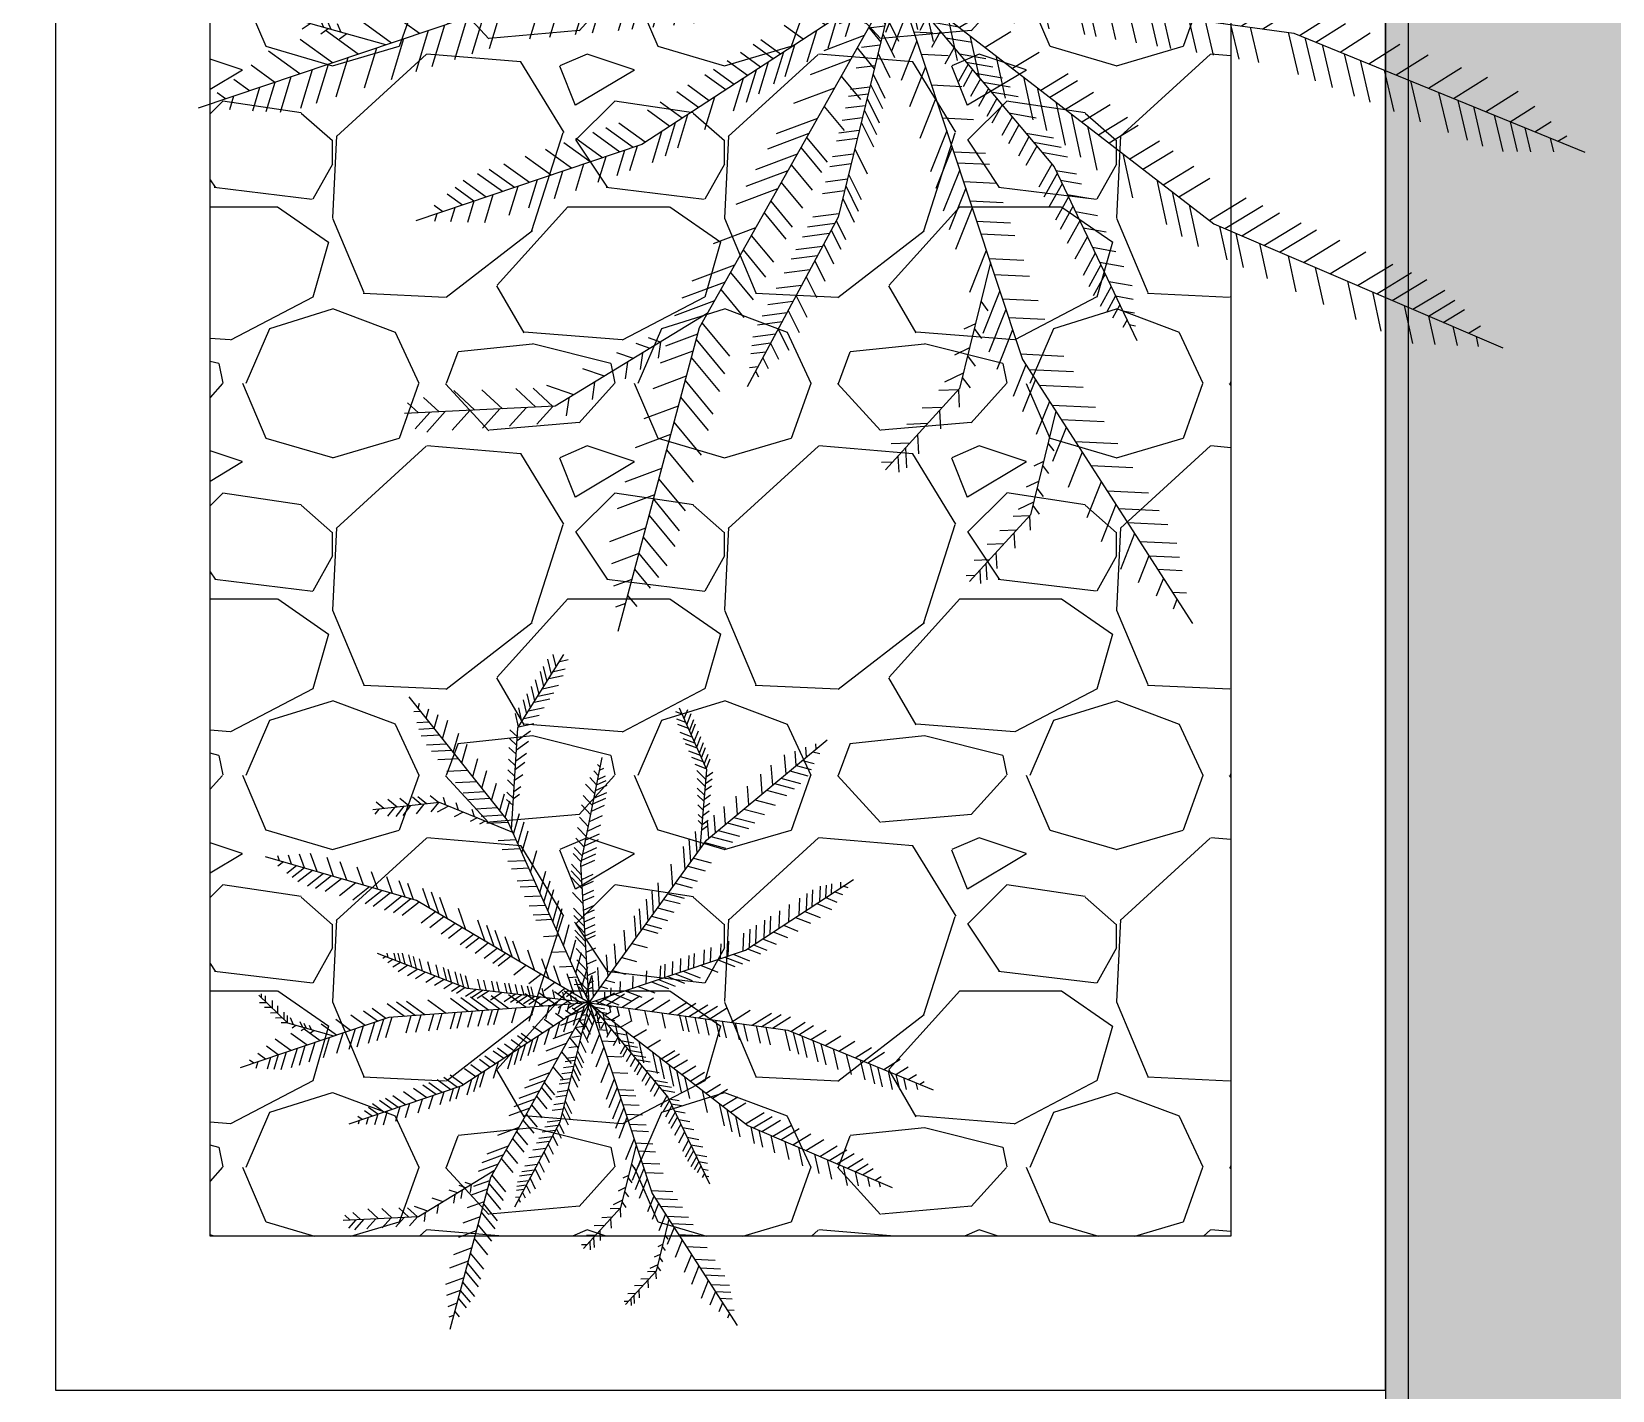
# Model space of a CAD drawing. Extents: x 58467 to 79089, y -33726 to -17391.
# Drawn here: x 70685.1 to 70787.6, y -20088.1 to -20000 of the extents above; entities that cross this region are included whole.
import ezdxf

# ---------------------------------------------------------------- set-up
doc = ezdxf.new("R2010")
doc.units = 0
doc.header["$LTSCALE"] = 100
for name, color, linetype in [('BA_clad-wood', 30, 'Continuous'), ('BA_elev4', 252, 'Continuous'), ('BA_env_landscp', 84, 'Continuous'), ('BA_hatch', 137, 'Continuous'), ('BA_mat_mortar', 145, 'Continuous'), ('BA_wall', 4, 'Continuous')]:
    doc.layers.add(name, color=color, linetype=linetype)
pattern_1 = [(0, (26786.514, 12448.2046), (6.35, 6.35), [6.35, -6.35])]

# ---------------------------------------------------------------- blocks, each defined once
blk = doc.blocks.new('MAVİ SEDİR')
for p, q in [((215764.13, 56646.44), (215755.39, 56648.36)), ((215767.73, 56640.72), (215770.78, 56653.61)), ((215772.63, 56632.92), (215776.4, 56648.88)), ((215777.21, 56625.64), (215780.92, 56641.33)), ((215770.71, 56635.98), (215758.32, 56638.7)), ((215775.37, 56628.57), (215760.39, 56631.86)), ((215780.5, 56620.4), (215784.17, 56635.91)), ((215785.62, 56612.26), (215789.21, 56627.47)), ((215782.1, 56617.86), (215765.25, 56621.56)), ((215790.01, 56605.27), (215793.55, 56620.23)), ((215786.93, 56610.17), (215770.29, 56613.83)), ((215790.91, 56603.85), (215774.45, 56607.47)), ((215794.66, 56597.89), (215798.13, 56612.57)), ((215798.45, 56591.86), (215801.87, 56606.32)), ((215911.87, 56597.59), (215910.38, 56602.83)), ((215631.34, 56580.22), (215626.67, 56592.07)), ((215634.24, 56586.76), (215630.47, 56596.33)), ((215636.37, 56591.55), (215642.87, 56594)), ((215796.58, 56594.84), (215780.36, 56598.4)), ((215803.47, 56583.88), (215806.81, 56598.05)), ((215806.98, 56578.29), (215810.28, 56592.26)), ((215895.01, 56576.45), (215890.84, 56591.07)), ((215903.67, 56587.31), (215900.87, 56597.11)), ((215909.12, 56594.14), (215916.54, 56593.74)), ((215628.63, 56574.12), (215624.04, 56585.76)), ((215632.48, 56582.78), (215641.7, 56586.26)), ((215801.53, 56586.96), (215785.53, 56590.47)), ((215886.42, 56565.68), (215880.88, 56585.08)), ((215900.25, 56583.01), (215913.08, 56582.32)), ((215623.66, 56562.9), (215619.21, 56574.19)), ((215626.69, 56569.73), (215622.15, 56581.23)), ((215629.72, 56576.57), (215640.87, 56580.77)), ((215806.98, 56578.29), (215791.21, 56581.76)), ((215808.32, 56567.66), (215816.24, 56575.04)), ((215895.01, 56576.45), (215911.04, 56575.59)), ((215621.06, 56557.05), (215616.68, 56568.14)), ((215625.74, 56567.59), (215638.28, 56572.31)), ((215808.54, 56564.08), (215794.72, 56574.06)), ((215808.88, 56558.6), (215816.68, 56565.86)), ((215875.16, 56551.56), (215869.43, 56571.65)), ((215889.47, 56569.5), (215908.88, 56568.46)), ((215496.38, 56555.06), (215496.78, 56560.49)), ((215618.31, 56550.85), (215614.02, 56561.75)), ((215620.53, 56555.85), (215632.78, 56560.46)), ((215622.88, 56561.15), (215635.26, 56565.81)), ((215809.15, 56554.26), (215796.57, 56563.34)), ((215866.31, 56540.46), (215860.71, 56560.07)), ((215882.12, 56560.28), (215903.2, 56559.14)), ((215499.78, 56552.24), (215492.59, 56550.34)), ((215506.49, 56546.66), (215507.25, 56556.82)), ((215517.17, 56537.78), (215518.3, 56552.94)), ((215613.1, 56539.11), (215608.95, 56549.63)), ((215616.07, 56545.8), (215611.84, 56556.53)), ((215617.18, 56548.3), (215629.24, 56552.84)), ((215809.86, 56542.77), (215798.74, 56550.8)), ((215809.44, 56549.58), (215817.12, 56556.74)), ((215876.68, 56553.47), (215897.97, 56552.32)), ((215510.72, 56543.14), (215498.29, 56539.87)), ((215527.76, 56528.97), (215529.26, 56549.09)), ((215611.03, 56534.43), (215606.94, 56544.79)), ((215614.25, 56541.69), (215626.15, 56546.17)), ((215810.4, 56534.1), (215800.37, 56541.35)), ((215810.19, 56537.51), (215817.72, 56544.52)), ((215854.92, 56526.18), (215849.5, 56545.18)), ((215869.87, 56544.93), (215891.4, 56543.77)), ((215517.17, 56537.78), (215501.65, 56533.69)), ((215541.65, 56517.43), (215543.2, 56538.26)), ((215611.03, 56534.43), (215622.75, 56538.84)), ((215722.54, 56532.99), (215717.85, 56535.11)), ((215721.95, 56535.99), (215724.54, 56538.73)), ((215810.87, 56526.48), (215818.25, 56533.35)), ((215524, 56532.1), (215505.21, 56527.14)), ((215552.57, 56508.35), (215554.08, 56528.68)), ((215611.18, 56526.11), (215604.27, 56530.9)), ((215611.4, 56523.34), (215620.91, 56532.54)), ((215724.45, 56523.32), (215716.34, 56526.99)), ((215723.71, 56527.05), (215728.56, 56532.19)), ((215725.57, 56517.62), (215732.8, 56525.27)), ((215811.12, 56522.38), (215802.58, 56528.55)), ((215845.29, 56514.1), (215840.01, 56532.58)), ((215860.05, 56532.61), (215881.94, 56531.43)), ((215533.07, 56524.55), (215512.66, 56519.17)), ((215539.78, 56518.98), (215519.17, 56513.55)), ((215566.61, 56496.67), (215568.08, 56516.37)), ((215611.75, 56519.08), (215604.95, 56523.79)), ((215612.33, 56512.1), (215605.62, 56516.74)), ((215612.03, 56515.72), (215620.68, 56524.1)), ((215726.76, 56511.58), (215714.49, 56517.13)), ((215725.57, 56517.62), (215715.44, 56522.2)), ((215727.41, 56508.25), (215737.01, 56518.41)), ((215811.51, 56516.08), (215818.76, 56522.83)), ((215835.2, 56501.45), (215830.08, 56519.39)), ((215850.75, 56520.95), (215872.97, 56519.75)), ((215548.17, 56512), (215527.33, 56506.51)), ((215612.76, 56506.81), (215620.41, 56514.22)), ((215728.34, 56503.56), (215715.01, 56509.59)), ((215811.84, 56510.77), (215804.77, 56515.88)), ((215812.3, 56503.43), (215819.38, 56510.02)), ((215826.74, 56490.84), (215821.75, 56508.32)), ((215842.26, 56510.3), (215864.79, 56509.09)), ((215560.29, 56501.93), (215539.09, 56496.34)), ((215578.49, 56486.8), (215579.91, 56505.96)), ((215613.09, 56502.74), (215606.53, 56507.28)), ((215613.31, 56500.09), (215620.21, 56506.77)), ((215729.5, 56497.64), (215716.05, 56503.72)), ((215729.83, 56495.98), (215739.76, 56506.5)), ((215812.3, 56503.43), (215806.15, 56507.87)), ((215812.76, 56495.92), (215819.75, 56502.42)), ((215821.01, 56483.66), (215816.11, 56500.83)), ((215836.66, 56503.28), (215859.39, 56502.05)), ((215882.85, 56496.54), (215885.32, 56504.58)), ((215890.73, 56499.2), (215899.37, 56506.23)), ((215903.09, 56497.83), (215912.04, 56505.11)), ((215908.59, 56497.22), (215917.68, 56504.62)), ((215921.69, 56495.77), (215931.1, 56503.43)), ((215933.88, 56494.42), (215943.6, 56502.32)), ((215571.76, 56492.39), (215550.24, 56486.72)), ((215590.93, 56476.45), (215592.32, 56495.05)), ((215613.79, 56494.18), (215607.36, 56498.64)), ((215614.05, 56491), (215619.93, 56496.7)), ((215730.96, 56490.22), (215717.36, 56496.37)), ((215731.73, 56486.33), (215741.43, 56496.6)), ((215813.08, 56467.95), (215889.63, 56499.32)), ((215828.88, 56493.52), (215851.89, 56492.28)), ((215853.2, 56484.4), (215855.51, 56491.88)), ((215869.83, 56491.21), (215872.23, 56499)), ((215880.27, 56495.49), (215891.92, 56489.21)), ((215889.63, 56499.32), (215959.36, 56491.6)), ((215890.73, 56499.2), (215898.48, 56489.36)), ((215905.81, 56497.53), (215913.78, 56487.41)), ((215919.79, 56495.98), (215927.97, 56485.59)), ((215926.79, 56495.21), (215935.08, 56484.69)), ((215936.55, 56494.13), (215943.92, 56484.77)), ((215947.63, 56492.9), (215955.61, 56499.39)), ((215952.84, 56492.32), (215957.15, 56486.86)), ((215582.23, 56483.68), (215560.42, 56477.93)), ((215601.37, 56467.77), (215602.72, 56485.91)), ((215614.45, 56486.12), (215608.13, 56490.5)), ((215614.79, 56482), (215619.66, 56486.72)), ((215733.07, 56479.51), (215719.24, 56485.77)), ((215734.17, 56473.92), (215743.57, 56483.86)), ((215812.3, 56466.21), (215806.18, 56487.65)), ((215822.83, 56485.93), (215846.06, 56484.68)), ((215864.93, 56489.2), (215874.3, 56484.15)), ((215589.14, 56477.94), (215567.13, 56472.14)), ((215608.43, 56461.9), (215609.76, 56479.71)), ((215615.26, 56476.32), (215609.08, 56480.59)), ((215615.26, 56476.32), (215619.49, 56480.41)), ((215735.07, 56469.37), (215721.02, 56475.73)), ((215807.72, 56455.97), (215801.13, 56479.06)), ((215817.74, 56478.36), (215840.28, 56477.15)), ((215841.9, 56479.76), (215847.86, 56476.55)), ((215850.25, 56483.19), (215857.46, 56479.3)), ((215598.74, 56469.96), (215576.45, 56464.09)), ((215615.73, 56470.49), (215609.65, 56474.71)), ((215620.5, 56446.58), (215622.15, 56468.81)), ((215736.24, 56463.42), (215745.38, 56473.1)), ((215803.59, 56446.72), (215797.02, 56469.71)), ((215606.2, 56463.76), (215583.7, 56457.83)), ((215627.06, 56437.48), (215628.84, 56461.42)), ((215736.89, 56460.11), (215722.65, 56466.56)), ((215738.09, 56454.01), (215723.73, 56460.51)), ((215738.4, 56452.42), (215747.28, 56461.81)), ((215809.55, 56460.06), (215828.48, 56459.04)), ((215612.71, 56457.38), (215590.88, 56451.62)), ((215632.98, 56429.26), (215634.75, 56453.1)), ((215739.76, 56445.53), (215725.22, 56452.11)), ((215740.22, 56443.2), (215748.87, 56452.35)), ((215805.35, 56450.67), (215824.03, 56449.66)), ((215741.06, 56438.93), (215726.38, 56445.58)), ((215741.45, 56436.96), (215749.95, 56445.95)), ((215794.46, 56426.32), (215787.97, 56449.07)), ((216017.46, 56427), (216024.12, 56446.04)), ((216030.69, 56430.84), (216035.71, 56445.19)), ((216044.02, 56434.72), (216047.39, 56444.34)), ((216056.65, 56438.39), (216058.45, 56443.53)), ((215624.44, 56441.11), (215606.1, 56436.28)), ((215646.05, 56411.13), (215647.8, 56434.72)), ((215741.77, 56432.66), (215727.53, 56439.1)), ((215741.24, 56423.45), (215751.84, 56434.68)), ((215799.87, 56438.41), (215818.22, 56437.42)), ((215986.48, 56417.99), (215993.21, 56437.24)), ((216000.12, 56421.96), (216007.02, 56441.67)), ((216052.41, 56437.16), (216058.24, 56432.56)), ((215630.45, 56432.76), (215612.36, 56428)), ((215740.78, 56415.69), (215752.21, 56427.78)), ((215784.9, 56404.95), (215778.48, 56427.45)), ((215796.31, 56430.46), (215814.45, 56429.48)), ((215954.11, 56408.58), (215960.46, 56426.72)), ((215968.95, 56412.89), (215975.47, 56431.54)), ((216022.16, 56428.36), (216037.41, 56416.32)), ((216030.69, 56430.84), (216043.29, 56420.9)), ((216038.75, 56433.19), (216048.83, 56425.22)), ((215638.3, 56421.88), (215620.53, 56417.19)), ((215740.96, 56418.79), (215729, 56424.2)), ((215740.37, 56408.69), (215751.74, 56420.72)), ((215780.53, 56395.16), (215774.14, 56417.55)), ((215790.75, 56418.02), (215808.55, 56417.06)), ((215925.54, 56400.27), (215931.55, 56417.43)), ((215938.58, 56404.06), (215944.73, 56421.67)), ((215991.97, 56419.59), (216008.89, 56406.23)), ((216002.46, 56422.64), (216019.19, 56409.43)), ((216010.83, 56425.07), (216027.4, 56411.98)), ((215467.62, 56411.99), (215463.45, 56410.36)), ((215470.67, 56410.01), (215470.42, 56416.12)), ((215480.47, 56403.61), (215480.03, 56414.17)), ((215486.24, 56399.84), (215485.7, 56413.03)), ((215492.36, 56395.84), (215491.71, 56411.81)), ((215643.4, 56414.8), (215625.84, 56410.17)), ((215659.74, 56392.14), (215661.47, 56415.47)), ((215740.55, 56411.67), (215728.74, 56417.02)), ((215787.9, 56411.64), (215805.53, 56410.69)), ((215899.55, 56388.47), (215906.91, 56409.52)), ((215916.72, 56397.7), (215922.62, 56414.56)), ((215962.52, 56411.02), (215979.99, 56397.23)), ((215976.85, 56415.19), (215994.05, 56401.61)), ((215476.68, 56406.08), (215468.88, 56403.03)), ((215500.49, 56390.54), (215499.78, 56407.89)), ((215506.49, 56386.62), (215505.77, 56404.14)), ((215651.37, 56403.75), (215634.13, 56399.2)), ((215666.01, 56383.44), (215667.73, 56406.66)), ((215739.65, 56396.37), (215728.19, 56401.55)), ((215740.01, 56402.39), (215728.41, 56407.64)), ((215739.47, 56393.23), (215750.72, 56405.14)), ((215776.42, 56385.97), (215770.06, 56408.25)), ((215783.38, 56401.53), (215800.74, 56400.6)), ((215889.9, 56382.74), (215897.83, 56405.41)), ((215928.83, 56401.23), (215946.92, 56386.94)), ((215940.82, 56404.71), (215958.68, 56390.6)), ((215949.44, 56407.22), (215967.15, 56393.24)), ((215486.24, 56399.84), (215474.6, 56395.28)), ((215495.73, 56393.65), (215480.28, 56387.6)), ((215514.01, 56381.71), (215513.28, 56399.43)), ((215524.86, 56374.63), (215524.12, 56392.64)), ((215655.45, 56398.08), (215638.38, 56393.58)), ((215671.89, 56375.28), (215673.61, 56398.38)), ((215771.38, 56374.7), (215765.05, 56396.85)), ((215881.19, 56377.57), (215889.08, 56400.14)), ((215910.99, 56395.27), (215928.71, 56381.28)), ((215919.52, 56398.52), (215937.78, 56384.1)), ((215508.17, 56385.53), (215492.17, 56379.27)), ((215535.13, 56367.93), (215534.38, 56386.21)), ((215661.93, 56389.1), (215645.11, 56384.67)), ((215679.11, 56365.26), (215680.82, 56388.23)), ((215738.82, 56382.11), (215727.68, 56387.16)), ((215739.11, 56386.94), (215727.85, 56392.04)), ((215738.53, 56377.04), (215749.66, 56388.83)), ((215767.66, 56366.4), (215761.37, 56388.45)), ((215779.01, 56391.76), (215796.11, 56390.84)), ((215861.97, 56366.17), (215869.78, 56388.5)), ((215893.75, 56385.03), (215908.63, 56373.28)), ((215517.95, 56379.14), (215502.33, 56373.03)), ((215544.51, 56361.8), (215543.75, 56380.34)), ((215550.7, 56357.76), (215549.93, 56376.47)), ((215668.18, 56380.42), (215651.62, 56376.05)), ((215684.43, 56357.88), (215686.13, 56380.75)), ((215738.38, 56374.45), (215727.4, 56379.42)), ((215738.1, 56369.63), (215749.17, 56381.35)), ((215772.34, 56376.85), (215789.04, 56375.95)), ((215774.8, 56382.36), (215791.65, 56381.45)), ((215841.84, 56354.22), (215849.56, 56376.3)), ((215884.9, 56379.78), (215899.59, 56368.19)), ((215530.53, 56370.93), (215515.4, 56365.01)), ((215559.29, 56352.15), (215558.51, 56371.09)), ((215674.21, 56372.06), (215657.89, 56367.76)), ((215737.95, 56367.06), (215727.14, 56371.95)), ((215737.69, 56362.67), (215748.71, 56374.34)), ((215760.29, 56349.91), (215754.05, 56371.77)), ((215832.62, 56348.75), (215840.3, 56370.72)), ((215865.86, 56368.48), (215880.12, 56357.22)), ((215873.36, 56372.93), (215887.78, 56361.54)), ((215541.16, 56363.99), (215526.44, 56358.23)), ((215565.98, 56347.79), (215565.19, 56366.91)), ((215572.57, 56344.21), (215571.81, 56362.76)), ((215677.74, 56367.17), (215661.57, 56362.9)), ((215694.99, 56343.23), (215696.68, 56365.89)), ((215737.29, 56355.76), (215726.73, 56360.54)), ((215737.53, 56359.93), (215726.88, 56364.75)), ((215737.19, 56354.13), (215748.15, 56365.73)), ((215764.72, 56359.82), (215780.96, 56358.95)), ((215823.96, 56343.61), (215831.61, 56365.48)), ((215854.15, 56361.52), (215868.14, 56350.47)), ((215552.31, 56356.71), (215538.02, 56351.12)), ((215588.19, 56338.94), (215587.55, 56354.52)), ((215596.21, 56336.23), (215595.58, 56351.6)), ((215688.64, 56352.03), (215672.91, 56347.89)), ((215705.05, 56329.28), (215706.72, 56351.76)), ((215736.82, 56347.85), (215747.73, 56359.39)), ((215753.27, 56334.22), (215747.08, 56355.89)), ((215805.52, 56332.67), (215813.09, 56354.31)), ((215813.35, 56337.31), (215820.95, 56359.05)), ((215838.62, 56352.31), (215852.26, 56341.53)), ((215848.14, 56357.96), (215862, 56347.02)), ((215561.65, 56350.61), (215547.73, 56345.16)), ((215567.98, 56346.48), (215554.3, 56341.13)), ((215606.67, 56332.7), (215606.05, 56347.8)), ((215613.46, 56330.41), (215612.85, 56345.33)), ((215736.53, 56342.86), (215726.27, 56347.51)), ((215736.1, 56335.35), (215746.91, 56346.8)), ((215757.34, 56343.31), (215773.14, 56342.46)), ((215789.99, 56323.44), (215797.49, 56344.9)), ((215829.42, 56346.85), (215842.86, 56336.23)), ((215582.94, 56340.71), (215565.87, 56334.03)), ((215591.68, 56337.76), (215573.29, 56330.56)), ((215599.58, 56335.09), (215581.27, 56327.93)), ((215624.08, 56326.82), (215623.48, 56341.47)), ((215629.52, 56324.98), (215628.92, 56339.49)), ((215638.15, 56322.07), (215637.56, 56336.35)), ((215699.22, 56337.37), (215683.92, 56333.33)), ((215713.44, 56317.64), (215715.09, 56339.96)), ((215735.8, 56330.36), (215725.82, 56334.88)), ((215735.4, 56323.47), (215746.12, 56334.82)), ((215747.41, 56321.12), (215741.27, 56342.64)), ((215775.2, 56314.67), (215782.65, 56335.95)), ((215815.36, 56338.51), (215828.49, 56328.14)), ((215820.56, 56341.59), (215833.8, 56331.13)), ((215907.36, 56323.3), (215910.6, 56336.1)), ((215913.59, 56325.73), (215916.79, 56338.38)), ((215918.56, 56327.67), (215921.73, 56340.2)), ((215925.29, 56330.29), (215928.21, 56341.83)), ((215930.36, 56332.27), (215932.77, 56341.79)), ((215935.15, 56334.13), (215937.08, 56341.76)), ((215938.29, 56335.36), (215943.51, 56331.94)), ((215943.27, 56337.3), (215944.38, 56341.71)), ((215945.79, 56338.28), (215948.58, 56336.46)), ((215616.99, 56329.21), (215598.87, 56322.12)), ((215646.49, 56319.25), (215645.91, 56333.32)), ((215654.51, 56316.54), (215653.94, 56330.41)), ((215659.22, 56314.95), (215658.65, 56328.7)), ((215722.78, 56304.68), (215724.42, 56326.83)), ((215740.89, 56306.54), (215734.79, 56327.89)), ((215750.44, 56327.88), (215764.46, 56327.12)), ((215762.87, 56307.35), (215770.26, 56328.48)), ((215799.33, 56328.99), (215812.09, 56318.91)), ((215882.1, 56313.45), (215885.48, 56326.84)), ((215889.87, 56316.48), (215893.21, 56329.69)), ((215898.38, 56319.79), (215901.67, 56332.8)), ((215922.51, 56329.2), (215932.84, 56322.44)), ((215930.36, 56332.27), (215938.15, 56327.17)), ((215635.23, 56323.05), (215617.31, 56316.04)), ((215643.58, 56320.23), (215625.76, 56313.25)), ((215673.75, 56310.04), (215673.2, 56323.41)), ((215687.84, 56305.29), (215687.3, 56318.29)), ((215709.1, 56323.65), (215695.52, 56320.07)), ((215735.12, 56318.67), (215726.26, 56322.68)), ((215728.71, 56296.44), (215730.35, 56318.48)), ((215736.74, 56297.27), (215730.68, 56318.51)), ((215734.82, 56313.54), (215745.47, 56324.81)), ((215749.13, 56299.2), (215756.46, 56320.16)), ((215783.78, 56319.76), (215796.19, 56309.95)), ((215858.97, 56304.91), (215862.36, 56318.31)), ((215864.32, 56306.51), (215867.81, 56320.32)), ((215869.85, 56308.67), (215873.31, 56322.35)), ((215876.97, 56311.45), (215880.39, 56324.96)), ((215904.1, 56322.03), (215914.55, 56315.19)), ((215912.2, 56325.19), (215922.9, 56318.18)), ((215651.43, 56317.58), (215633.68, 56310.64)), ((215661.05, 56314.33), (215643.41, 56307.43)), ((215668.13, 56311.94), (215650.57, 56305.07)), ((215701.01, 56300.84), (215700.54, 56312.38)), ((215716.27, 56313.7), (215706.69, 56311.18)), ((215734.63, 56310.19), (215728.37, 56313.02)), ((215734.18, 56302.5), (215744.74, 56313.68)), ((215740.4, 56294.01), (215747.69, 56314.87)), ((215745.43, 56316.69), (215755.33, 56316.16)), ((215769.24, 56311.13), (215780.26, 56302.42)), ((215814.53, 56299.59), (215817.18, 56310.08)), ((215818.78, 56300.1), (215821.45, 56310.69)), ((215827.06, 56301.09), (215829.79, 56311.88)), ((215832.36, 56301.73), (215835.12, 56312.64)), ((215840.52, 56302.7), (215843.33, 56313.81)), ((215846.78, 56303.45), (215849.62, 56314.71)), ((215875.64, 56310.93), (215885.2, 56304.67)), ((215884.87, 56314.53), (215894.72, 56308.08)), ((215893.68, 56317.96), (215903.8, 56311.34)), ((215682.21, 56307.19), (215664.8, 56300.37)), ((215695.6, 56302.66), (215678.34, 56295.91)), ((215710.56, 56297.61), (215710.23, 56305.75)), ((215721.15, 56306.94), (215714.29, 56305.13)), ((215734.29, 56304.42), (215729.81, 56306.45)), ((215733.77, 56295.48), (215744.28, 56306.6)), ((215741.51, 56289.3), (215759.41, 56302.24)), ((215742.03, 56309.07), (215749.11, 56308.69)), ((215758.69, 56304.87), (215766.47, 56298.73)), ((215769.03, 56294.14), (215771.4, 56303.54)), ((215780.02, 56295.46), (215782.46, 56305.12)), ((215791.36, 56296.82), (215793.87, 56306.75)), ((215795.03, 56297.26), (215797.56, 56307.27)), ((215801.29, 56298.01), (215803.86, 56308.17)), ((215807.8, 56298.79), (215810.41, 56309.11)), ((215837.89, 56302.39), (215850.14, 56294.38)), ((215844.05, 56303.13), (215856.35, 56295.08)), ((215850.87, 56303.94), (215862.3, 56296.47)), ((215862.66, 56305.87), (215871.81, 56299.88)), ((215867.9, 56307.91), (215877.21, 56301.81)), ((215685.33, 56283.29), (215666.26, 56295.31)), ((215699.54, 56285.24), (215680.61, 56297.17)), ((215706.78, 56298.89), (215689.64, 56292.18)), ((215715.37, 56287.41), (215696.58, 56299.25)), ((215719.23, 56294.69), (215702.22, 56288.03)), ((215725.43, 56288.79), (215706.74, 56300.57)), ((215717.06, 56295.42), (215716.82, 56301.25)), ((215746.22, 56291.41), (215747.29, 56295.63)), ((215751.29, 56292.02), (215752.78, 56297.9)), ((215751.52, 56300.61), (215757.09, 56296.22)), ((215751.64, 56288.56), (215769.63, 56301.57)), ((215758.75, 56292.91), (215760.85, 56301.25)), ((215767.57, 56287.4), (215785.71, 56300.51)), ((215773.42, 56294.67), (215785.06, 56287.05)), ((215781.88, 56286.36), (215800.14, 56299.57)), ((215784.4, 56295.99), (215796.15, 56288.3)), ((215789.93, 56296.65), (215801.73, 56288.92)), ((215797.44, 56297.55), (215809.31, 56289.78)), ((215799.02, 56285.11), (215817.44, 56298.43)), ((215803.56, 56298.28), (215815.48, 56290.47)), ((215810.07, 56299.06), (215822.06, 56291.21)), ((215817.04, 56283.8), (215835.62, 56297.23)), ((215824.31, 56300.76), (215836.43, 56292.83)), ((215826.11, 56283.14), (215844.78, 56296.63)), ((215838.43, 56282.24), (215857.2, 56295.82)), ((215848.47, 56281.51), (215867.33, 56295.15)), ((215859.16, 56280.73), (215878.12, 56294.44)), ((216047.84, 56268.63), (216078.14, 56298.05)), ((216071.17, 56291.28), (216071.21, 56297.21)), ((216075.31, 56295.31), (216075.34, 56299.49)), ((215619.18, 56274.21), (215599.49, 56286.63)), ((215629.16, 56275.58), (215609.56, 56287.94)), ((215641.39, 56277.26), (215621.9, 56289.54)), ((215650.4, 56278.5), (215631, 56290.72)), ((215668.3, 56280.95), (215649.07, 56293.07)), ((215704.35, 56285.89), (215702.09, 56276.25)), ((215727.14, 56292.01), (215710.22, 56285.39)), ((215712.62, 56287.03), (215711, 56280.12)), ((215730.26, 56286.09), (215716.94, 56283.74)), ((215738.36, 56290.47), (215749.68, 56283.06)), ((215738.57, 56286.54), (215743.43, 56270.51)), ((215744.53, 56291.21), (215755.91, 56283.77)), ((215754.24, 56292.38), (215765.71, 56284.87)), ((215754.41, 56288.36), (215756.47, 56281.57)), ((215762.73, 56287.75), (215765.6, 56278.27)), ((215762.97, 56293.42), (215774.52, 56285.86)), ((215774.95, 56286.86), (215779.03, 56273.42)), ((215791.82, 56285.63), (215796.41, 56270.49)), ((215882.51, 56279.03), (215901.68, 56292.89)), ((215904.8, 56277.41), (215924.17, 56291.41)), ((215914.9, 56276.67), (215934.36, 56290.74)), ((215926.09, 56275.86), (215944.16, 56288.92)), ((216058.44, 56278.92), (216058.49, 56286.8)), ((216063.99, 56284.31), (216064.04, 56292.38)), ((216065, 56285.29), (216072.44, 56285.12)), ((216069.96, 56290.11), (216077.62, 56289.93)), ((215553.19, 56265.16), (215532.88, 56277.97)), ((215563.23, 56266.54), (215543.01, 56279.29)), ((215585.37, 56269.58), (215565.36, 56282.19)), ((215608.56, 56272.76), (215588.77, 56285.23)), ((215657.54, 56279.47), (215653.82, 56263.64)), ((215675.45, 56281.93), (215671.84, 56266.53)), ((215692.21, 56284.23), (215689, 56270.55)), ((215710.21, 56271.93), (215701.74, 56277.07)), ((215716.81, 56277.03), (215710.75, 56280.71)), ((215726.27, 56281.32), (215712.88, 56278.96)), ((215719.01, 56278.73), (215714.29, 56257.03)), ((215727.05, 56284.94), (215722.35, 56263.35)), ((215725.18, 56280.02), (215727.28, 56276.22)), ((215734.61, 56285.07), (215728.61, 56272.95)), ((215736.09, 56279.03), (215730.05, 56266.85)), ((215730.9, 56282.21), (215739.08, 56261.68)), ((215736.49, 56277.38), (215740.8, 56276.83)), ((215737.42, 56282.84), (215758.11, 56275.09)), ((215745.02, 56282.33), (215749.9, 56266.23)), ((215746.78, 56281.18), (215751.14, 56284.33)), ((215752.08, 56277.73), (215758.16, 56282.13)), ((215759.86, 56272.65), (215768.48, 56278.89)), ((215809.85, 56284.32), (215814.57, 56268.75)), ((215828.46, 56282.97), (215833.3, 56266.96)), ((215834.48, 56282.53), (215839.37, 56266.38)), ((215844.75, 56281.78), (215849.72, 56265.39)), ((215855.42, 56281), (215860.46, 56264.36)), ((215866.47, 56280.2), (215871.59, 56263.3)), ((215873.43, 56279.69), (215878.6, 56262.63)), ((215887.03, 56278.7), (215892.29, 56261.32)), ((215895.72, 56278.07), (215901.05, 56260.48)), ((215909.11, 56277.09), (215914.53, 56259.19)), ((215945.46, 56273.62), (215959.94, 56284.08)), ((215954.17, 56270.68), (215968.9, 56281.34)), ((215967.03, 56266.34), (215982.14, 56277.27)), ((216051.75, 56272.42), (216051.8, 56280.08)), ((216059.01, 56279.47), (216066.19, 56279.31)), ((215522.89, 56260.17), (215507.78, 56269.7)), ((215542.08, 56263.64), (215523.21, 56275.53)), ((215580.88, 56268.96), (215576.73, 56251.28)), ((215594.38, 56270.81), (215590.31, 56253.45)), ((215601.3, 56271.76), (215597.27, 56254.57)), ((215612.27, 56273.27), (215608.3, 56256.34)), ((215622.87, 56274.72), (215618.96, 56258.05)), ((215633.08, 56276.12), (215629.22, 56259.69)), ((215639.06, 56276.94), (215635.24, 56260.66)), ((215700.51, 56264.43), (215688.51, 56271.72)), ((215706.37, 56268.96), (215701.62, 56247.09)), ((215719.99, 56273.83), (215706.49, 56271.44)), ((215717.08, 56270.35), (215721.25, 56262.83)), ((215726.84, 56269.93), (215719.75, 56269.59)), ((215721.9, 56276.1), (215724.84, 56270.8)), ((215727.71, 56272.56), (215735.93, 56251.93)), ((215738.4, 56269.53), (215732.32, 56257.25)), ((215737.7, 56272.42), (215743.72, 56271.64)), ((215743.77, 56271.58), (215739.26, 56266.11)), ((215742.41, 56274), (215763.21, 56266.21)), ((215755.16, 56275.72), (215760.07, 56259.49)), ((215764.26, 56269.78), (215769.21, 56253.43)), ((215770.59, 56265.65), (215780.3, 56272.68)), ((215919.37, 56276.35), (215924.86, 56258.2)), ((215939.37, 56274.89), (215945.91, 56253.29)), ((215948.22, 56272.69), (215954.96, 56250.42)), ((215957.41, 56269.59), (215964.09, 56247.53)), ((215982.36, 56261.17), (215997.93, 56272.43)), ((216032.36, 56264.32), (216034.95, 56270.18)), ((216041.98, 56266.99), (216045.19, 56274.28)), ((216048.32, 56269.09), (216048.37, 56276.63)), ((216048.32, 56269.09), (216055.03, 56268.94)), ((216053.69, 56274.31), (216060.64, 56274.15)), ((215501.83, 56251.54), (215486.05, 56261.49)), ((215514.39, 56256.69), (215499, 56266.38)), ((215528.89, 56261.83), (215523.73, 56239.85)), ((215548.75, 56264.56), (215544.42, 56246.1)), ((215558.95, 56265.95), (215554.67, 56247.74)), ((215572.25, 56267.78), (215568.05, 56249.88)), ((215687.13, 56254.09), (215673.61, 56262.31)), ((215714.35, 56267.09), (215700.75, 56264.69)), ((215710.43, 56262.41), (215715.13, 56253.94)), ((215724.22, 56262.01), (215714.32, 56261.54)), ((215740.48, 56260.99), (215734.36, 56248.63)), ((215739.48, 56265.12), (215748.01, 56264.03)), ((215747.87, 56264.31), (215741.56, 56256.67)), ((215775.17, 56262.66), (215780.16, 56246.18)), ((215782.06, 56258.17), (215792.05, 56265.39)), ((215969.24, 56265.6), (215975.84, 56243.81)), ((215977.75, 56262.73), (215984.29, 56241.13)), ((215997, 56256.24), (216013, 56267.81)), ((215999.86, 56255.27), (216047.84, 56268.63)), ((216014.3, 56250.4), (216030.83, 56262.35)), ((216020.32, 56260.96), (216024.11, 56258.31)), ((216023.16, 56261.76), (216025.15, 56266.26)), ((216028.45, 56263.23), (216030.79, 56268.52)), ((216029.99, 56263.66), (216033.92, 56260.9)), ((216039.5, 56266.31), (216043.58, 56263.44)), ((215486.85, 56245.41), (215470.6, 56255.65)), ((215511.22, 56255.39), (215505.95, 56232.95)), ((215520.19, 56259.07), (215514.88, 56236.42)), ((215695.02, 56260.18), (215690.23, 56238.16)), ((215707.59, 56259.02), (215693.88, 56256.61)), ((215703.32, 56253.93), (215708.15, 56245.22)), ((215722.69, 56257.4), (215730.98, 56236.61)), ((215741.93, 56255.07), (215751.54, 56253.83)), ((215753.9, 56253.64), (215744.96, 56242.8)), ((215750.26, 56260.09), (215771.22, 56252.24)), ((215786.64, 56255.18), (215791.67, 56238.55)), ((215793.9, 56250.44), (215804.17, 56257.87)), ((215797.73, 56247.94), (215808.09, 56255.43)), ((215990.66, 56258.37), (215997.11, 56237.08)), ((216004.79, 56253.61), (216011.15, 56232.63)), ((216027.76, 56245.86), (216044.68, 56258.1)), ((215472.56, 56239.55), (215455.85, 56250.08)), ((215491.36, 56247.25), (215486.2, 56225.29)), ((215499.67, 56250.66), (215494.47, 56228.49)), ((215672.83, 56243.03), (215658.92, 56251.48)), ((215681.42, 56249.67), (215676.59, 56227.46)), ((215696.9, 56246.28), (215683.02, 56243.83)), ((215700.48, 56250.54), (215686.65, 56248.1)), ((215695.98, 56245.17), (215700.95, 56236.22)), ((215720.37, 56250.37), (215706.33, 56249.71)), ((215742.97, 56250.77), (215736.8, 56238.29)), ((215744.55, 56244.31), (215754.43, 56243.04)), ((215757.31, 56247.59), (215778.42, 56239.69)), ((215792.41, 56251.42), (215797.47, 56234.71)), ((215800.25, 56246.31), (215805.33, 56229.5)), ((215804.27, 56243.68), (215814.79, 56251.28)), ((215811.06, 56239.25), (215821.74, 56246.97)), ((216019.72, 56248.57), (216025.97, 56227.94)), ((216030.07, 56245.08), (216036.25, 56224.68)), ((216044.87, 56240.09), (216061.22, 56251.91)), ((216057.92, 56235.68), (216070.24, 56244.59)), ((215442.52, 56227.24), (215424.85, 56238.37)), ((215455.66, 56232.62), (215438.41, 56243.5)), ((215464.95, 56236.43), (215459.94, 56215.09)), ((215478.75, 56242.09), (215473.67, 56220.42)), ((215653.29, 56227.93), (215638.87, 56236.69)), ((215658.07, 56231.62), (215643.78, 56240.31)), ((215667.12, 56238.62), (215662.25, 56216.21)), ((215688.09, 56235.76), (215674.05, 56233.28)), ((215692.05, 56240.48), (215678.08, 56238.02)), ((215689.56, 56237.51), (215694.64, 56228.34)), ((215693.61, 56242.34), (215698.62, 56233.31)), ((215718.18, 56243.78), (215726.53, 56222.84)), ((215745.59, 56240.02), (215739.36, 56227.44)), ((215762.21, 56238.91), (215752.13, 56226.71)), ((215806.63, 56242.14), (215811.75, 56225.26)), ((215813.44, 56237.7), (215818.58, 56220.73)), ((215818.09, 56234.66), (215828.93, 56242.5)), ((215822.52, 56231.77), (215833.47, 56239.69)), ((216038.32, 56242.29), (216044.44, 56222.09)), ((216049.5, 56238.52), (216055.14, 56219.92)), ((216071.08, 56231.25), (216079.34, 56237.22)), ((215425.81, 56220.39), (215408.75, 56231.15)), ((215450.37, 56230.46), (215445.45, 56209.47)), ((215645.14, 56221.63), (215630.51, 56230.52)), ((215659.93, 56233.06), (215655.04, 56210.55)), ((215683.88, 56230.73), (215669.77, 56228.24)), ((215685.35, 56232.48), (215690.51, 56223.17)), ((215715.05, 56234.32), (215699.25, 56233.57)), ((215746.91, 56234.61), (215740.66, 56221.97)), ((215747.25, 56233.21), (215757.41, 56231.91)), ((215748.13, 56229.62), (215758.38, 56228.3)), ((215765.76, 56232.62), (215787.05, 56224.65)), ((215828.29, 56228.01), (215833.49, 56210.85)), ((215831.17, 56226.13), (215842.32, 56234.2)), ((215836.7, 56222.52), (215847.99, 56230.68)), ((216057.92, 56235.68), (216062.58, 56220.32)), ((216065.87, 56233), (216069.6, 56220.7)), ((216079.36, 56228.45), (216081.51, 56221.34)), ((216083.54, 56227.04), (216087.96, 56230.23)), ((215413.06, 56215.17), (215400.2, 56223.27)), ((215432.2, 56223.01), (215427.38, 56202.45)), ((215440.27, 56226.31), (215435.4, 56205.56)), ((215636.68, 56215.09), (215621.82, 56224.12)), ((215642.2, 56219.35), (215637.25, 56196.61)), ((215650.16, 56225.51), (215645.24, 56202.87)), ((215674.67, 56219.74), (215660.41, 56217.22)), ((215678.25, 56224.01), (215683.54, 56214.46)), ((215680.99, 56227.29), (215686.24, 56217.83)), ((215712.78, 56227.46), (215721.2, 56206.34)), ((215748.7, 56227.27), (215742.41, 56214.55)), ((215750.16, 56221.28), (215743.84, 56208.5)), ((215749.62, 56223.49), (215760.02, 56222.16)), ((215771.1, 56223.16), (215760.74, 56210.62)), ((215845.22, 56216.97), (215856.71, 56225.27)), ((215851.75, 56212.71), (215863.39, 56221.12)), ((215400.21, 56209.9), (215391.59, 56215.33)), ((215405.3, 56211.98), (215402.36, 56199.47)), ((215413.06, 56215.17), (215409.4, 56199.54)), ((215421.29, 56218.54), (215416.85, 56199.61)), ((215622.39, 56204.04), (215607.15, 56213.3)), ((215627.92, 56208.31), (215612.82, 56217.48)), ((215633.71, 56212.8), (215628.74, 56189.93)), ((215669.46, 56213.52), (215674.92, 56203.68)), ((215672.89, 56217.61), (215678.28, 56207.89)), ((215709.37, 56217.15), (215693.12, 56216.38)), ((215751.72, 56214.9), (215745.36, 56202.06)), ((215751.17, 56217.13), (215761.73, 56215.77)), ((215774.64, 56216.89), (215796.11, 56208.84)), ((215842.48, 56218.75), (215847.73, 56201.42)), ((215848.91, 56214.56), (215854.18, 56197.15)), ((215864.48, 56204.4), (215878.34, 56214.43)), ((215870.82, 56201.67), (215885.11, 56212)), ((215388.05, 56204.91), (215383.44, 56207.82)), ((215392.13, 56206.59), (215390.44, 56199.35)), ((215611.61, 56195.71), (215596.08, 56205.14)), ((215661.9, 56204.5), (215647.42, 56201.94)), ((215665.88, 56209.25), (215651.47, 56206.71)), ((215664.18, 56207.22), (215669.74, 56197.21)), ((215707.11, 56210.31), (215715.59, 56189.01)), ((215752.78, 56210.54), (215763.5, 56209.16)), ((215753.79, 56206.38), (215764.62, 56204.99)), ((215780.26, 56206.92), (215769.61, 56194.02)), ((215779.11, 56208.96), (215800.68, 56200.89)), ((215856.03, 56209.92), (215860.92, 56193.75)), ((215877.79, 56199.32), (215891.94, 56209.55)), ((215886.75, 56196.3), (215900.73, 56206.4)), ((215893.2, 56194.12), (215907.05, 56204.14)), ((215604.71, 56190.38), (215589, 56199.92)), ((215615.19, 56198.48), (215610.17, 56175.36)), ((215657.49, 56199.23), (215644.04, 56196.86)), ((215660.14, 56202.39), (215665.77, 56192.24)), ((215703.51, 56199.44), (215686.8, 56198.66)), ((215704.25, 56201.67), (215712.77, 56180.28)), ((215755.11, 56200.97), (215748.68, 56187.99)), ((215755.77, 56198.28), (215766.8, 56196.86)), ((215783.23, 56201.66), (215772.49, 56188.65)), ((215785.18, 56198.21), (215806.87, 56190.09)), ((215868.73, 56202.37), (215872.66, 56189.42)), ((215875.33, 56200.15), (215879.32, 56186.96)), ((215885.07, 56196.86), (215889.17, 56183.33)), ((215902.98, 56190.82), (215916.64, 56200.7)), ((215913.69, 56187.21), (215927.15, 56196.94)), ((215594.09, 56182.17), (215578.1, 56191.88)), ((215650.21, 56189.76), (215639.44, 56187.86)), ((215649.45, 56188.15), (215656.36, 56175.69)), ((215652.25, 56192.98), (215658.96, 56180.9)), ((215701.61, 56193.71), (215684.76, 56192.92)), ((215700.37, 56189.95), (215708.94, 56168.43)), ((215758.35, 56187.68), (215751.86, 56174.56)), ((215757.03, 56193.09), (215768.19, 56191.66)), ((215788.29, 56192.69), (215777.39, 56179.48)), ((215790.12, 56189.45), (215811.92, 56181.28)), ((215896.69, 56192.94), (215900.91, 56179.01)), ((215907.78, 56189.2), (215912.12, 56174.87)), ((215925, 56183.39), (215938.24, 56192.96)), ((215932.84, 56180.75), (215945.93, 56190.21)), ((215939.1, 56178.64), (215952.06, 56188.01)), ((215585.95, 56175.88), (215569.75, 56185.72)), ((215589.5, 56178.62), (215584.39, 56155.15)), ((215597.51, 56184.81), (215592.43, 56161.45)), ((215647.79, 56184.68), (215636.83, 56182.75)), ((215646.89, 56182.79), (215653.74, 56170.45)), ((215698.38, 56183.93), (215681.27, 56183.12)), ((215697.21, 56180.4), (215705.82, 56158.77)), ((215759.82, 56181.65), (215753.29, 56168.48)), ((215758.98, 56185.11), (215770.34, 56183.65)), ((215760.47, 56178.99), (215771.98, 56177.51)), ((215793.55, 56183.37), (215782.48, 56169.96)), ((215795.39, 56180.11), (215817.3, 56171.91)), ((215920.89, 56184.78), (215925.37, 56169.99)), ((215931.09, 56181.34), (215935.68, 56166.19)), ((215947.57, 56175.78), (215959.5, 56184.41)), ((215953.95, 56173.63), (215963.8, 56180.75)), ((215562.02, 56159.35), (215542.14, 56171.43)), ((215570.08, 56163.61), (215550.79, 56175.34)), ((215580.62, 56171.76), (215575.88, 56149.97)), ((215644.22, 56177.18), (215632.97, 56175.2)), ((215641.24, 56170.93), (215647.94, 56158.85)), ((215643.6, 56175.89), (215650.37, 56163.7)), ((215695.02, 56173.78), (215677.65, 56172.96)), ((215693.84, 56170.22), (215702.5, 56148.48)), ((215761.44, 56174.98), (215755.39, 56162.74)), ((215799, 56173.73), (215787.75, 56160.11)), ((215944.06, 56176.96), (215948.49, 56162.33)), ((215953.95, 56173.63), (215957.29, 56162.6)), ((215959.97, 56171.59), (215967.87, 56177.3)), ((215963.92, 56170.26), (215966.16, 56162.87)), ((215970.19, 56168.15), (215974.75, 56171.45)), ((215541.64, 56150.6), (215522.18, 56162.42)), ((215553.11, 56155.52), (215533.41, 56167.49)), ((215639.95, 56168.24), (215628.37, 56166.19)), ((215637.65, 56163.4), (215644.26, 56151.48)), ((215691.54, 56163.26), (215673.9, 56162.43)), ((215764.76, 56163.51), (215759.91, 56153.71)), ((215763.37, 56167.06), (215777.08, 56165.3)), ((215765.6, 56161.94), (215779.73, 56160.12)), ((215802.43, 56167.64), (215791.08, 56153.89)), ((215973.36, 56167.08), (215974.56, 56163.13)), ((215520.87, 56141.68), (215501.85, 56153.24)), ((215533.39, 56147.06), (215514.1, 56158.77)), ((215556.25, 56156.87), (215552.39, 56139.11)), ((215564.7, 56160.49), (215560.9, 56143.04)), ((215635.89, 56159.7), (215623.97, 56157.6)), ((215633.72, 56155.15), (215640.23, 56143.42)), ((215689.34, 56156.63), (215671.53, 56155.79)), ((215767.42, 56158.55), (215762.48, 56148.57)), ((215768.41, 56156.7), (215782.4, 56154.9)), ((215809.13, 56155.78), (215797.56, 56141.77)), ((215806.9, 56159.72), (215829.05, 56151.43)), ((215507.16, 56135.8), (215488.43, 56147.18)), ((215528.91, 56145.14), (215524.83, 56126.36)), ((215543.78, 56151.52), (215539.82, 56133.29)), ((215631.07, 56149.61), (215618.78, 56147.44)), ((215629.57, 56146.44), (215635.97, 56134.9)), ((215686.48, 56147.99), (215695.24, 56126.02)), ((215771.34, 56151.22), (215766.27, 56140.99)), ((215772.01, 56149.96), (215785.84, 56148.19)), ((215774.61, 56145.12), (215788.31, 56143.36)), ((215813.41, 56148.19), (215801.71, 56134.01)), ((215492.68, 56129.59), (215474.26, 56140.78)), ((215514.72, 56139.05), (215510.52, 56119.74)), ((215627.33, 56141.75), (215614.74, 56139.53)), ((215626.69, 56140.41), (215633.02, 56129)), ((215685.06, 56143.69), (215666.92, 56142.84)), ((215684.36, 56141.59), (215700.45, 56075.85)), ((215776.02, 56142.49), (215770.8, 56131.94)), ((215778.55, 56137.76), (215792.06, 56136.03)), ((215817.88, 56140.26), (215840.27, 56131.88)), ((215474.64, 56121.85), (215456.59, 56132.81)), ((215482.65, 56125.28), (215464.43, 56136.35)), ((215497.94, 56131.84), (215493.6, 56111.92)), ((215622.58, 56131.77), (215610.41, 56129.63)), ((215621.29, 56129.07), (215627.06, 56118.66)), ((215624.4, 56135.59), (215630.67, 56124.29)), ((215682.32, 56135.42), (215663.96, 56134.55)), ((215780.48, 56134.15), (215775.12, 56123.31)), ((215782.86, 56129.71), (215796.17, 56128)), ((215820.01, 56136.5), (215808.09, 56122.07)), ((215822.86, 56131.44), (215845.35, 56123.02)), ((215455.63, 56113.69), (215441.91, 56122.02)), ((215463.8, 56117.19), (215447.19, 56127.28)), ((215484.88, 56126.24), (215480.45, 56105.83)), ((215618.95, 56124.16), (215609.78, 56122.54)), ((215618.95, 56124.16), (215623.71, 56115.57)), ((215678.1, 56122.68), (215659.42, 56121.79)), ((215679.46, 56126.78), (215688.31, 56104.57)), ((215689.31, 56121.38), (215685.62, 56116.46)), ((215785.76, 56124.29), (215780.22, 56113.1)), ((215787.41, 56121.21), (215800.51, 56119.53)), ((215825.06, 56127.54), (215812.99, 56112.92)), ((215828.38, 56121.67), (215849.26, 56113.85)), ((215447.92, 56110.38), (215436.93, 56117.05)), ((215455.63, 56113.69), (215452.4, 56098.83)), ((215468.29, 56119.12), (215464, 56099.41)), ((215615.29, 56116.48), (215609.14, 56115.4)), ((215616.74, 56119.52), (215620.55, 56112.64)), ((215674.87, 56112.91), (215655.93, 56112.01)), ((215676.28, 56117.16), (215685.17, 56094.85)), ((215789.87, 56116.63), (215784.19, 56105.17)), ((215790.57, 56115.31), (215803.51, 56113.65)), ((215832.13, 56115.02), (215911.45, 56066.59)), ((215434.84, 56104.77), (215428.49, 56108.63)), ((215442.87, 56108.21), (215440.7, 56098.25)), ((215611.82, 56109.21), (215608.54, 56108.63)), ((215612.99, 56111.66), (215615.2, 56107.68)), ((215672.75, 56106.51), (215681.01, 56085.8)), ((215692.79, 56107.13), (215688.95, 56102.01)), ((215692.17, 56109.67), (215698.21, 56106.77)), ((215795.09, 56106.88), (215789.61, 56095.81)), ((215793.09, 56110.61), (215805.91, 56108.96)), ((215796.5, 56104.24), (215808.3, 56102.72)), ((215834.92, 56110.07), (215820.55, 56092.66)), ((215837.23, 56104.29), (215853.96, 56098.03)), ((215430.78, 56103.02), (215429.63, 56097.7)), ((215695.26, 56097.06), (215703.11, 56093.29)), ((215799.07, 56099.44), (215794.94, 56091.1)), ((215799.07, 56099.44), (215808.82, 56098.19)), ((215837.98, 56101.48), (215823.17, 56083.54)), ((215856.52, 56100.13), (215862.76, 56102.3)), ((215856.52, 56100.13), (215857.69, 56091.77)), ((215861.99, 56096.79), (215869.18, 56099.29)), ((215668.57, 56093.87), (215646.02, 56092.81)), ((215665.85, 56088.27), (215672.46, 56071.68)), ((215696.29, 56092.85), (215692.29, 56087.51)), ((215803.08, 56091.95), (215800.32, 56086.36)), ((215801.5, 56094.91), (215809.3, 56093.91)), ((215805.61, 56087.23), (215810.12, 56086.65)), ((215840.49, 56092.11), (215825.81, 56074.33)), ((215839.6, 56095.42), (215856.63, 56089.04)), ((215865.95, 56094.37), (215867.15, 56085.82)), ((215870.65, 56091.5), (215879.33, 56094.52)), ((215873.71, 56089.63), (215874.93, 56080.92)), ((215664.27, 56085.83), (215641.03, 56084.73)), ((215660.87, 56080.55), (215667.6, 56063.66)), ((215699.02, 56081.67), (215694.9, 56076.17)), ((215698.48, 56083.89), (215708.24, 56079.2)), ((215806.89, 56084.85), (215805.41, 56081.86)), ((215843.71, 56080.05), (215829.21, 56062.5)), ((215843.11, 56082.31), (215860.58, 56075.76)), ((215885.85, 56082.22), (215897.15, 56086.15)), ((215890.94, 56079.11), (215892.21, 56070.04)), ((215659.02, 56077.67), (215635.99, 56076.58)), ((215700.45, 56075.85), (215739.11, 56033.43)), ((215701.05, 56075.18), (215700.56, 56066.08)), ((215701.05, 56075.18), (215711.3, 56074.79)), ((215846.03, 56071.37), (215831.66, 56053.98)), ((215901.75, 56072.51), (215915.79, 56077.4)), ((215904.42, 56070.88), (215905.74, 56061.53)), ((215912.69, 56066.53), (215923.04, 56076.06)), ((215921.61, 56066.09), (215932.12, 56075.77)), ((215938.99, 56065.24), (215949.8, 56075.2)), ((215953.41, 56064.54), (215964.48, 56074.73)), ((215972.05, 56063.62), (215980.2, 56071.12)), ((215652.26, 56067.18), (215629.52, 56066.1)), ((215650.2, 56063.98), (215663.43, 56009.9)), ((215653.52, 56069.14), (215660.43, 56051.81)), ((215709.42, 56066.01), (215719.95, 56065.6)), ((215710.96, 56064.32), (215710.44, 56054.75)), ((215847.28, 56066.67), (215865.28, 56059.93)), ((215911.45, 56066.59), (215990.17, 56062.74)), ((215912.69, 56066.53), (215921.03, 56057.19)), ((215926.65, 56065.84), (215935.28, 56056.17)), ((215940.46, 56065.17), (215949.38, 56055.17)), ((215956.02, 56064.41), (215965.28, 56054.04)), ((215968.91, 56063.78), (215978.43, 56053.11)), ((215976.93, 56063.38), (215984.62, 56054.77)), ((215982.82, 56063.1), (215988.56, 56068.39)), ((215647.4, 56059.63), (215624.86, 56058.56)), ((215644.76, 56055.54), (215651.87, 56037.68)), ((215717.17, 56057.5), (215727.98, 56057.09)), ((215849.55, 56058.21), (215835.38, 56041.05)), ((215640.02, 56048.17), (215617.79, 56047.12)), ((215654.27, 56047.36), (215651.24, 56043.31)), ((215722.34, 56051.83), (215721.79, 56041.73)), ((215726.47, 56047.31), (215736.2, 56046.93)), ((215851.27, 56051.75), (215869.77, 56044.82)), ((215636.4, 56042.55), (215643.71, 56024.2)), ((215656.63, 56037.72), (215661.59, 56035.34)), ((215728.67, 56044.89), (215728.1, 56034.49)), ((215732.61, 56040.57), (215732.15, 56032.17)), ((215853.4, 56043.8), (215839.44, 56026.9)), ((215631.94, 56035.63), (215610.05, 56034.6)), ((215657.14, 56035.64), (215653.97, 56031.42)), ((215735.5, 56037.4), (215741.18, 56037.18)), ((215855.99, 56034.11), (215875.08, 56026.95)), ((215623.41, 56022.39), (215601.87, 56021.37)), ((215626.51, 56027.2), (215634.05, 56008.25)), ((215660.01, 56023.89), (215656.72, 56019.5)), ((215659.16, 56027.36), (215665.62, 56024.25)), ((215857.46, 56028.58), (215843.74, 56011.96)), ((215617.49, 56013.21), (215596.21, 56012.2)), ((215618.81, 56015.26), (215626.54, 55995.85)), ((215662.26, 56014.7), (215658.87, 56010.17)), ((215661.81, 56016.52), (215669.84, 56012.66)), ((215860.28, 56018.03), (215846.71, 56001.6)), ((215859.66, 56020.38), (215879.22, 56013.06)), ((215612.78, 56005.88), (215591.68, 56004.89)), ((215663.43, 56009.9), (215695.24, 55975.01)), ((215663.93, 56009.35), (215663.53, 56001.87)), ((215663.93, 56009.35), (215672.36, 56009.03)), ((215862.53, 56009.61), (215849.09, 55993.33)), ((215609.03, 56000.08), (215616.5, 55981.34)), ((215670.81, 56001.81), (215679.48, 56001.48)), ((215672.08, 56000.42), (215671.65, 55992.54)), ((215865.58, 55998.21), (215853.2, 55983.23)), ((215864.32, 56002.94), (215883.21, 55995.86)), ((215601.57, 55988.49), (215585.54, 55987.74)), ((215606.39, 55995.97), (215586.97, 55995.05)), ((215601.57, 55988.49), (215607.2, 55974.37)), ((215677.19, 55994.81), (215686.08, 55994.47)), ((215681.44, 55990.15), (215680.99, 55981.84)), ((215867.87, 55989.63), (215857.65, 55977.25)), ((215867.87, 55989.63), (215882.11, 55984.3)), ((215597.03, 55981.44), (215584.19, 55980.83)), ((215684.84, 55986.42), (215692.84, 55986.12)), ((215686.65, 55984.44), (215686.18, 55975.88)), ((215689.89, 55980.88), (215689.51, 55973.97)), ((215870.04, 55981.52), (215861.86, 55971.61)), ((215594.05, 55976.82), (215597.83, 55967.35)), ((215692.27, 55978.27), (215696.94, 55978.09)), ((215871.46, 55976.21), (215881, 55972.64)), ((215589.32, 55969.48), (215581.9, 55969.13)), ((215586.93, 55965.76), (215588.95, 55960.71)), ((215873.71, 55967.78), (215868.98, 55962.04)), ((215874.85, 55963.51), (215879.95, 55961.6))]:
    blk.add_line(p, q)
for points in [[(215814.33, 56470.74), (215807.73, 56577.09), (215759.64, 56653.59)], [(215733.44, 56289.88), (215818.95, 56481.07), (215921.28, 56609.39)], [(215617.33, 56450.97), (215610.58, 56533.42), (215639.03, 56597.54)], [(215733.44, 56289.88), (215610.98, 56459.79), (215484.78, 56564.71)], [(215733.44, 56289.88), (215741.89, 56434.71), (215719.93, 56546.25)], [(215733.44, 56289.88), (215913.55, 56396.78), (216071.14, 56442.61)], [(215733.44, 56289.88), (215570.26, 56345), (215457.23, 56418.78)], [(215733.44, 56289.88), (215860.77, 56305.13), (215954.4, 56341.64)], [(215733.44, 56289.88), (215525.95, 56261.43), (215374.08, 56199.19)], [(215733.44, 56289.88), (215567.74, 56161.8), (215416.92, 56097.07)], [(215733.44, 56289.88), (215667.64, 56091.05), (215578.76, 55953.08)], [(215733.44, 56289.88), (215651.08, 56191.59), (215607.85, 56100.87)], [(215733.44, 56289.88), (215763.8, 56165.29), (215811.25, 56076.71)], [(215733.44, 56289.88), (215866.36, 56203.18), (215984.19, 56163.42)], [(215733.44, 56289.88), (215836.38, 56107.49), (215878.75, 55948.93)], [(215733.44, 56289.88), (215942.33, 56274.68), (216097.84, 56222.22)]]:
    blk.add_lwpolyline(points)
blk = doc.blocks.new('FRN35_A_R')
at = {"layer": 'BA_elev4'}
h = blk.add_hatch(dxfattribs=at)
h.set_pattern_fill('GRAVEL', color=256, angle=90, style=0)
h.set_pattern_definition([(318.0127875, (57945.1501, -45787.0326), (228.599999986, -203.200000016), [3.417214, -338.304836]), (274.969741, (57947.6901, -45789.3186), (-25.400001447, 304.79999988), [5.864047, -580.540489]), (222.510447, (57948.1981, -45795.1606), (279.399999902, 254.000000107), [4.134815, -409.347228]), (357.273689, (57954.5481, -45805.0666), (-507.999999997, 25.400000053), [5.340045, -528.664374]), (22.8336542, (57959.8821, -45805.3206), (-304.799999996, -127.00000001), [5.236337, -518.398077]), (87.273689, (57964.7081, -45803.2886), (-25.400000053, -507.999999997), [5.340045, -528.664374]), (127.6942405, (57964.9621, -45797.9546), (254.000000019, -330.199999985), [7.061937, -699.131153]), (162.2553284, (57960.6441, -45792.3666), (-558.799999985, 177.800000048), [6.667195, -660.052566]), (211.4295656, (57954.2941, -45790.3346), (-330.199999982, -203.20000003), [5.35813, -530.455457]), (265.2363583, (57949.7221, -45793.1286), (25.40000004, 279.4), [6.117133, -299.73937]), (312.3974378, (57949.2141, -45799.22464), (279.400000011, -304.79999999), [7.910779, -783.167725]), (228.814075, (57954.8021, -45779.9206), (-152.40000001, -177.79999999), [2.700045, -267.305658]), (261.4692344, (57953.0241, -45781.9526), (50.799999942, 330.20000001), [5.13682, -508.54639]), (315, (57952.262, -45787.033), (25.4, -4e-15), [3.592093, -32.328931]), (293.1985905, (57949.214, -45788.8106), (-50.8, 127), [1.934413, -191.506224]), (21.801409, (57949.976, -45790.5886), (-76.2, -25.4), [2.735656, -134.04753]), (120.9637565, (57952.516, -45789.5726), (-50.8, 76.2), [4.443197, -143.662982]), (251.565051, (57950.23, -45785.763), (25.4, 50.8), [3.212871, -77.108981]), (106.3895403, (57949.9761, -45805.3206), (-76.2, 254), [4.50088, -445.588267]), (160.346176, (57948.7061, -45801.0026), (279.399999997, -101.60000001), [3.775989, -373.822157]), (23.1985905, (57945.15, -45785.7626), (-127, -50.8), [3.868801, -189.571836]), (73.6104597, (57948.7061, -45784.2386), (-76.199999982, -254.000000005), [4.50088, -445.588267]), (69.443955, (57965.724, -45805.3206), (-50.8, -127), [4.340352, -212.677343]), (24.7751406, (57967.2481, -45801.2566), (-279.39999993, -127.00000015), [3.636721, -360.035934]), (156.8014095, (57970.55, -45785.5086), (-127, 50.8), [3.868801, -189.571836]), (107.3540246, (57966.9941, -45783.9846), (101.60000002, -330.199999993), [4.257827, -421.52376]), (159.443955, (57970.55, -45797.9546), (127, -50.8), [2.170176, -214.847519]), (191.309932, (57970.55, -45787.0326), (-101.6, -25.4), [1.295146, -128.21995]), (255.963757, (57969.28, -45787.2866), (25.4, 76.2), [5.236337, -99.490546]), (276.009006, (57968.0101, -45792.3666), (-25.400000013, 254), [4.85267, -480.413649]), (33.690068, (57954.802, -45789.5726), (-50.8, -25.4), [3.663239, -87.917764]), (83.1572266, (57957.8501, -45787.5406), (50.799999977, 431.800000003), [6.395568, -633.160091]), (150.945396, (57958.6121, -45781.1906), (177.8, -101.6), [2.615082, -258.893923]), (180, (57956.326, -45779.92), (-25.4, -25.4), [1.524, -23.876]), (210.256437, (57967.2481, -45792.8746), (177.80000001, 101.59999999), [3.52867, -349.339408]), (138.0127875, (57964.2001, -45794.6526), (-228.599999985, 203.20000002), [6.834429, -334.887622]), (90, (57959.12, -45790.08), (-25.4, 25.4), [6.604, -18.796]), (55.3048465, (57959.1201, -45783.4766), (177.799999863, 254.000000096), [4.016096, -397.593167]), (344.054604, (57961.406, -45780.1746), (101.6, -25.4), [3.698291, -181.2165]), (297.6459754, (57964.9621, -45781.1906), (253.999999966, -482.600000018), [6.021451, -596.124644]), (265.4260787, (57967.7561, -45786.5246), (-25.4, -330.2), [6.370295, -630.658465])])
h.paths.add_polyline_path([(90341.8, -1828.97), (90496.81, -1828.97), (90496.81, -1895.12), (90341.8, -1895.12)])
at = {"layer": 'BA_clad-wood'}
for points in [[(90331.8, -1818.97), (90506.81, -1818.97), (90506.81, -1905.12), (90331.8, -1905.12)], [(90341.8, -1828.97), (90496.81, -1828.97), (90496.81, -1895.12), (90341.8, -1895.12)]]:
    blk.add_lwpolyline(points, close=True, dxfattribs=at)
at = {"layer": 'BA_env_landscp', "rotation": 90}
for p, xscale, yscale, zscale in [((97402.65, 24928.65), -0.1241314334969906, 0.1241314334969906, 0.1241314334969905), ((93975.37, 11519.09), -0.06206571674849529, 0.06206571674849529, 0.06206571674849527)]:
    blk.add_blockref('MAVİ SEDİR', p, dxfattribs=dict(at, xscale=xscale, yscale=yscale, zscale=zscale))

msp = doc.modelspace()

# ---------------------------------------------------------------- hatches: boundary and pattern name
at = {"layer": 'BA_hatch', "ltscale": 0.5}
h = msp.add_hatch(dxfattribs=at)
h.set_pattern_fill('DASH', color=256, scale=2, style=0)
h.set_pattern_definition(pattern_1)
edge = h.paths.add_edge_path()
edge.add_line((70774.37, -20951.06), (70774.37, -19554.06))
edge.add_line((70774.37, -19554.06), (70789.37, -19554.06))
edge.add_line((70789.37, -19554.06), (70789.37, -20951.06))
h = msp.add_hatch(dxfattribs=at)
h.set_pattern_fill('DASH', color=256, scale=2, style=0)
h.set_pattern_definition(pattern_1)
h.paths.add_polyline_path([(70774.37, -19554.06), (70789.37, -19554.06), (70789.37, -20955.84), (70774.37, -20955.84)])
at = {"layer": 'BA_hatch'}
h = msp.add_hatch(dxfattribs=at)
h.set_pattern_fill('AR-SAND', color=256, scale=0.05, style=0)
h.set_pattern_definition([(37.5, (26786.5138, 12448.2046), (-0.080001565, 2.44706619), [0, -1.9304, 0, -2.159, 0, -2.06375]), (7.5, (26786.5138, 12448.2046), (2.24761642, 3.5841255), [0, -1.0414, 0, -1.7399, 0, -0.66675]), (327.5, (26784.9517, 12448.2046), (3.95496185, 0.00718592), [0, -0.635, 0, -2.286, 0, -2.9845]), (317.5, (26784.9517, 12448.2046), (3.81778226, 1.11464662), [0, -0.3175, 0, -1.4986, 0, -1.7145])])
h.paths.add_polyline_path([(70075.37, -20951.06), (70774.37, -20951.06), (70774.37, -19751.56), (70772.87, -19751.56), (70772.87, -20949.56), (69575.87, -20949.56), (69575.87, -20951.06)])

# ---------------------------------------------------------------- linework, layer by layer
at = {"layer": 'BA_mat_mortar'}
msp.add_lwpolyline([(70075.37, -20951.06), (70075.37, -20951.06), (70774.37, -20951.06), (70774.37, -19751.56), (70772.87, -19751.56), (70772.87, -20949.56), (69575.87, -20949.56), (69575.87, -20951.06), (70075.37, -20951.06)], dxfattribs=at)
at = {"layer": 'BA_wall'}
msp.add_lwpolyline([(70774.37, -20951.06), (70774.37, -19554.06)], dxfattribs=at)

# ---------------------------------------------------------------- block references
at = {"rotation": 270}
msp.add_blockref('FRN35_A_R', (72591.83, 70418.75), dxfattribs=at)

doc.saveas('drawing.dxf')
